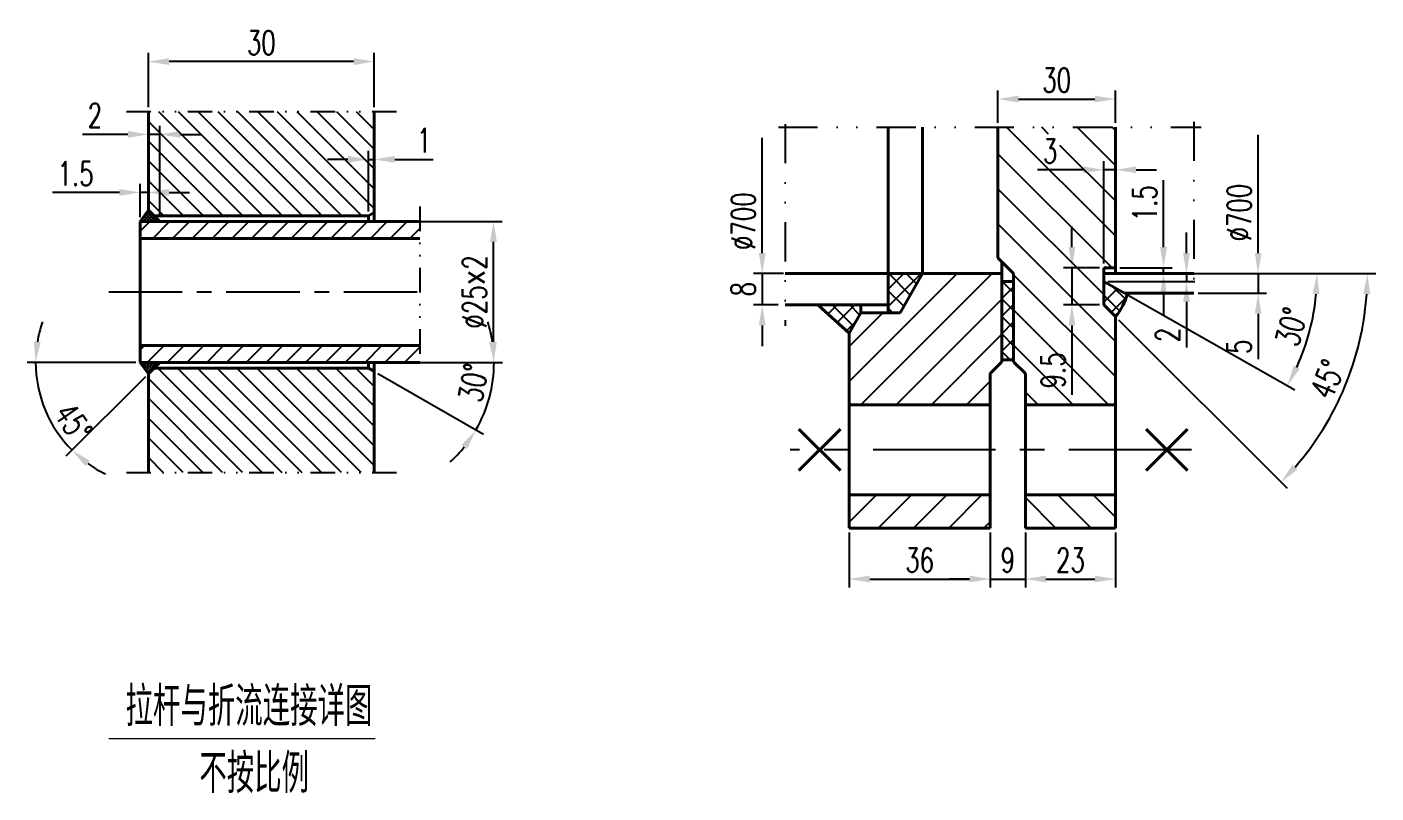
# Model space of a CAD drawing. Header units: millimetres. Extents: x -31412 to -3120, y -19513 to 5955.
# Drawn here: x -29184 to -27806, y -17842 to -17059 of the extents above; entities that cross this region are included whole.
import ezdxf

# ---------------------------------------------------------------- set-up
doc = ezdxf.new("R2010")
doc.units = ezdxf.units.MM
for name, pattern in [('CENTER', [2, 1.25, -0.25, 0.25, -0.25]), ('CENTERX2', [4, 2.5, -0.5, 0.5, -0.5]), ('DIVIDE', [1.25, 0.5, -0.25, 0, -0.25, 0, -0.25])]:
    doc.linetypes.add(name, pattern=pattern)
doc.layers.add('CEN', color=1, linetype='CENTER')
doc.layers.add('双点画线', color=3, linetype='DIVIDE')
for name, color, linetype, lineweight in [('文字层', 40, 'Continuous', 20), ('细线', 11, 'Continuous', 25), ('细线层', 11, 'Continuous', 25), ('边框+粗实线层', 2, 'Continuous', 40)]:
    doc.layers.add(name, color=color, linetype=linetype, lineweight=lineweight)
doc.styles.add('hztxt-0.8', font='romans.shx', dxfattribs={"width": 0.7, "bigfont": 'hztxt.shx'})
doc.dimstyles.new('装配图', dxfattribs={"dimscale": 7, "dimtxt": 3.5, "dimasz": 3, "dimexe": 1.25, "dimexo": 0.625, "dimgap": 1, "dimtad": 1, "dimdsep": 46, "dimtxsty": 'hztxt-0.8', "dimcen": 2.5, "dimadec": 0, "dimazin": 0, "dimtfac": 1, "dimtmove": 0, "dimatfit": 3, "dimfxl": 0, "dimarcsym": 0})

# ---------------------------------------------------------------- blocks, each defined once
blk = doc.blocks.new('*D77')
at = {"layer": 'Defpoints', "color": 0}
for p in [(-29068.2, -17402), (-28834.9, -17407.8), (-28782.5, -17402), (-28829.2, -17411.1), (-28715.2, -17449.3)]:
    blk.add_point(p, dxfattribs=at)
at = {"layer": '细线', "color": 0, "lineweight": -2}
for p, q in [((-28778.2, -17402), (-28698.1, -17402)), ((-28825.4, -17413.3), (-28717.7, -17475.4))]:
    blk.add_line(p, q, dxfattribs=at)
for start, end in [(8.7221, 17.4442), (330, 0), (312.5558, 321.2779)]:
    blk.add_arc((-28844.9, -17402), 138.1, start, end, dxfattribs=at)
at = {"layer": '细线', "color": 0}
for points in [[(-28704.9, -17380.8), (-28711.9, -17381.4), (-28706.8, -17402)], [(-28740.1, -17486.4), (-28734.3, -17490.4), (-28725.3, -17471.1)]]:
    blk.add_solid(points, dxfattribs=at)
at = {"layer": '细线', "color": 0, "insert": (-28727.9, -17422.8), "char_height": 24.5, "attachment_point": 5, "rotation": 79.9127, "style": 'hztxt-0.8'}
blk.add_mtext('30°', dxfattribs=at)
blk = doc.blocks.new('*D76')
at = {"layer": 'Defpoints', "color": 0}
for p in [(-29068.2, -17402), (-29048, -17402), (-28782.5, -17402), (-29059.6, -17413.5), (-29170.6, -17434.9)]:
    blk.add_point(p, dxfattribs=at)
at = {"layer": '细线', "color": 0, "lineweight": -2}
for p, q in [((-29072.6, -17402), (-29183.6, -17402)), ((-29062.7, -17416.6), (-29143.9, -17497.9))]:
    blk.add_line(p, q, dxfattribs=at)
for start, end in [(161.0063, 170.5031), (180, 225), (234.4969, 243.9937)]:
    blk.add_arc((-29048, -17402), 126.8, start, end, dxfattribs=at)
at = {"layer": '细线', "color": 0}
for points in [[(-29169.7, -17381.4), (-29176.6, -17380.8), (-29174.9, -17402)], [(-29124, -17508), (-29119.5, -17502.6), (-29137.7, -17491.7)]]:
    blk.add_solid(points, dxfattribs=at)
at = {"layer": '细线', "color": 0, "insert": (-29136.4, -17463.4), "char_height": 24.5, "attachment_point": 5, "rotation": 304.7601, "style": 'hztxt-0.8'}
blk.add_mtext('45°', dxfattribs=at)
blk = doc.blocks.new('*D75')
at = {"layer": 'Defpoints', "color": 0}
for p in [(-29059.6, -17169.1), (-29059.6, -17246.5), (-29048, -17258)]:
    blk.add_point(p, dxfattribs=at)
at = {"layer": '细线', "color": 0, "lineweight": -2}
for p, q in [((-29059.6, -17242.1), (-29059.6, -17160.3)), ((-29048, -17253.6), (-29048, -17160.3)), ((-29080.6, -17169.1), (-29127, -17169.1)), ((-29048, -17169.1), (-29059.6, -17169.1)), ((-29027, -17169.1), (-29006, -17169.1))]:
    blk.add_line(p, q, dxfattribs=at)
at = {"layer": '细线', "color": 0}
for points in [[(-29080.6, -17165.6), (-29080.6, -17172.6), (-29059.6, -17169.1)], [(-29027, -17165.6), (-29027, -17172.6), (-29048, -17169.1)]]:
    blk.add_solid(points, dxfattribs=at)
at = {"layer": '细线', "color": 0, "insert": (-29114.3, -17149.8), "char_height": 24.5, "attachment_point": 5, "style": 'hztxt-0.8'}
blk.add_mtext('2', dxfattribs=at)
blk = doc.blocks.new('*D74')
at = {"layer": 'Defpoints', "color": 0}
for p in [(-28829.2, -17194.6), (-28834.9, -17252.3), (-28829.2, -17248.9)]:
    blk.add_point(p, dxfattribs=at)
at = {"layer": '细线', "color": 0, "lineweight": -2}
for p, q in [((-28834.9, -17247.9), (-28834.9, -17185.8)), ((-28829.2, -17244.6), (-28829.2, -17185.8)), ((-28855.9, -17194.6), (-28876.9, -17194.6)), ((-28834.9, -17194.6), (-28829.2, -17194.6)), ((-28808.2, -17194.6), (-28769.1, -17194.6))]:
    blk.add_line(p, q, dxfattribs=at)
at = {"layer": '细线', "color": 0}
for points in [[(-28855.9, -17191.1), (-28855.9, -17198.1), (-28834.9, -17194.6)], [(-28808.2, -17191.1), (-28808.2, -17198.1), (-28829.2, -17194.6)]]:
    blk.add_solid(points, dxfattribs=at)
at = {"layer": '细线', "color": 0, "insert": (-28778.1, -17175.3), "char_height": 24.5, "attachment_point": 5, "style": 'hztxt-0.8'}
blk.add_mtext('1', dxfattribs=at)
blk = doc.blocks.new('*D68')
at = {"layer": 'Defpoints', "color": 0}
for p in [(-28823.6, -17258), (-28707.4, -17258), (-28823.6, -17402)]:
    blk.add_point(p, dxfattribs=at)
at = {"layer": '细线', "color": 0, "lineweight": -2}
for p, q in [((-28819.2, -17258), (-28698.6, -17258)), ((-28707.4, -17381), (-28707.4, -17279)), ((-28819.2, -17402), (-28698.6, -17402))]:
    blk.add_line(p, q, dxfattribs=at)
at = {"layer": '细线', "color": 0}
for points in [[(-28710.9, -17279), (-28703.9, -17279), (-28707.4, -17258)], [(-28710.9, -17381), (-28703.9, -17381), (-28707.4, -17402)]]:
    blk.add_solid(points, dxfattribs=at)
at = {"layer": '细线', "color": 0, "insert": (-28726.6, -17330), "char_height": 24.5, "attachment_point": 5, "rotation": 90, "style": 'hztxt-0.8'}
blk.add_mtext('%%c25{\\Ftxt.shx|c0;×}2', dxfattribs=at)
blk = doc.blocks.new('*D67')
at = {"layer": 'Defpoints', "color": 0}
for p in [(-29059.6, -17228.4), (-29059.6, -17246.5), (-29068.2, -17258)]:
    blk.add_point(p, dxfattribs=at)
at = {"layer": '细线', "color": 0, "lineweight": -2}
for p, q in [((-29089.2, -17228.4), (-29157.7, -17228.4)), ((-29068.2, -17253.6), (-29068.2, -17219.7)), ((-29059.6, -17228.4), (-29068.2, -17228.4)), ((-29059.6, -17242.1), (-29059.6, -17219.7)), ((-29038.6, -17228.4), (-29017.6, -17228.4))]:
    blk.add_line(p, q, dxfattribs=at)
at = {"layer": '细线', "color": 0}
for points in [[(-29089.2, -17224.9), (-29089.2, -17231.9), (-29068.2, -17228.4)], [(-29038.6, -17224.9), (-29038.6, -17231.9), (-29059.6, -17228.4)]]:
    blk.add_solid(points, dxfattribs=at)
at = {"layer": '细线', "color": 0, "insert": (-29134, -17209.2), "char_height": 24.5, "attachment_point": 5, "style": 'hztxt-0.8'}
blk.add_mtext('1.5', dxfattribs=at)
blk = doc.blocks.new('*D66')
at = {"layer": 'Defpoints', "color": 0}
for p in [(-29059.6, -17094.7), (-29059.6, -17145.7), (-28829.2, -17145.7)]:
    blk.add_point(p, dxfattribs=at)
at = {"layer": '细线', "color": 0, "lineweight": -2}
for p, q in [((-29059.6, -17141.3), (-29059.6, -17085.9)), ((-28829.2, -17141.3), (-28829.2, -17085.9)), ((-28850.2, -17094.7), (-29038.6, -17094.7))]:
    blk.add_line(p, q, dxfattribs=at)
at = {"layer": '细线', "color": 0}
for points in [[(-29038.6, -17091.2), (-29038.6, -17098.2), (-29059.6, -17094.7)], [(-28850.2, -17091.2), (-28850.2, -17098.2), (-28829.2, -17094.7)]]:
    blk.add_solid(points, dxfattribs=at)
at = {"layer": '细线', "color": 0, "insert": (-28944.4, -17075.4), "char_height": 24.5, "attachment_point": 5, "style": 'hztxt-0.8'}
blk.add_mtext('30', dxfattribs=at)
blk = doc.blocks.new('*D78')
at = {"layer": 'Defpoints', "color": 0}
for p in [(-28344.3, -17571.3), (-28200.3, -17571.3), (-28200.3, -17623.3)]:
    blk.add_point(p, dxfattribs=at)
at = {"layer": '细线层', "color": 0, "lineweight": -2}
for p, q in [((-28344.3, -17575.7), (-28344.3, -17632)), ((-28200.3, -17575.7), (-28200.3, -17632)), ((-28323.3, -17623.3), (-28221.3, -17623.3))]:
    blk.add_line(p, q, dxfattribs=at)
at = {"layer": '细线层', "color": 0}
for points in [[(-28323.3, -17619.8), (-28323.3, -17626.8), (-28344.3, -17623.3)], [(-28221.3, -17619.8), (-28221.3, -17626.8), (-28200.3, -17623.3)]]:
    blk.add_solid(points, dxfattribs=at)
at = {"layer": '细线层', "color": 0, "insert": (-28272.3, -17604), "char_height": 24.5, "attachment_point": 5, "style": 'hztxt-0.8'}
blk.add_mtext('36', dxfattribs=at)
blk = doc.blocks.new('*D79')
at = {"layer": 'Defpoints', "color": 0}
for p in [(-28164.3, -17571.3), (-28072.3, -17571.3), (-28072.3, -17623.3)]:
    blk.add_point(p, dxfattribs=at)
at = {"layer": '细线层', "color": 0, "lineweight": -2}
for p, q in [((-28164.3, -17575.7), (-28164.3, -17632)), ((-28072.3, -17575.7), (-28072.3, -17632)), ((-28143.3, -17623.3), (-28093.3, -17623.3))]:
    blk.add_line(p, q, dxfattribs=at)
at = {"layer": '细线层', "color": 0}
for points in [[(-28143.3, -17619.8), (-28143.3, -17626.8), (-28164.3, -17623.3)], [(-28093.3, -17619.8), (-28093.3, -17626.8), (-28072.3, -17623.3)]]:
    blk.add_solid(points, dxfattribs=at)
at = {"layer": '细线层', "color": 0, "insert": (-28118.3, -17604), "char_height": 24.5, "attachment_point": 5, "style": 'hztxt-0.8'}
blk.add_mtext('23', dxfattribs=at)
blk = doc.blocks.new('*D80')
at = {"layer": 'Defpoints', "color": 0}
for p in [(-28200.3, -17571.3), (-28164.3, -17571.3), (-28164.3, -17623.3)]:
    blk.add_point(p, dxfattribs=at)
at = {"layer": '细线层', "color": 0, "lineweight": -2}
for p, q in [((-28200.3, -17575.7), (-28200.3, -17632)), ((-28164.3, -17575.7), (-28164.3, -17632)), ((-28221.3, -17623.3), (-28242.3, -17623.3)), ((-28200.3, -17623.3), (-28164.3, -17623.3)), ((-28143.3, -17623.3), (-28122.3, -17623.3))]:
    blk.add_line(p, q, dxfattribs=at)
at = {"layer": '细线层', "color": 0}
for points in [[(-28221.3, -17619.8), (-28221.3, -17626.8), (-28200.3, -17623.3)], [(-28143.3, -17619.8), (-28143.3, -17626.8), (-28164.3, -17623.3)]]:
    blk.add_solid(points, dxfattribs=at)
at = {"layer": '细线层', "color": 0, "insert": (-28182.3, -17604), "char_height": 24.5, "attachment_point": 5, "style": 'hztxt-0.8'}
blk.add_mtext('9', dxfattribs=at)
blk = doc.blocks.new('*D81')
at = {"layer": 'Defpoints', "color": 0}
for p in [(-27977.4, -17311.3), (-27992.2, -17331.3), (-27926.7, -17331.3)]:
    blk.add_point(p, dxfattribs=at)
at = {"layer": '细线层', "color": 0, "lineweight": -2}
for p, q in [((-27926.7, -17290.3), (-27926.7, -17269.3)), ((-27973, -17311.3), (-27918, -17311.3)), ((-27926.7, -17311.3), (-27926.7, -17331.3)), ((-27987.8, -17331.3), (-27918, -17331.3)), ((-27926.7, -17352.3), (-27926.7, -17398.7))]:
    blk.add_line(p, q, dxfattribs=at)
at = {"layer": '细线层', "color": 0}
for points in [[(-27930.2, -17290.3), (-27923.2, -17290.3), (-27926.7, -17311.3)], [(-27930.2, -17352.3), (-27923.2, -17352.3), (-27926.7, -17331.3)]]:
    blk.add_solid(points, dxfattribs=at)
at = {"layer": '细线层', "color": 0, "insert": (-27946, -17386), "char_height": 24.5, "attachment_point": 5, "rotation": 90, "style": 'hztxt-0.8'}
blk.add_mtext('5', dxfattribs=at)
blk = doc.blocks.new('*D82')
at = {"layer": 'Defpoints', "color": 0}
for p in [(-28407, -17311.3), (-28433, -17343.3), (-28412.4, -17343.3)]:
    blk.add_point(p, dxfattribs=at)
at = {"layer": '细线层', "color": 0, "lineweight": -2}
for p, q in [((-28433, -17290.3), (-28433, -17269.3)), ((-28411.4, -17311.3), (-28441.8, -17311.3)), ((-28433, -17311.3), (-28433, -17343.3)), ((-28416.7, -17343.3), (-28441.8, -17343.3)), ((-28433, -17364.3), (-28433, -17385.3))]:
    blk.add_line(p, q, dxfattribs=at)
at = {"layer": '细线层', "color": 0}
for points in [[(-28436.5, -17290.3), (-28429.5, -17290.3), (-28433, -17311.3)], [(-28436.5, -17364.3), (-28429.5, -17364.3), (-28433, -17343.3)]]:
    blk.add_solid(points, dxfattribs=at)
at = {"layer": '细线层', "color": 0, "insert": (-28452.3, -17327.3), "char_height": 24.5, "attachment_point": 5, "rotation": 90, "style": 'hztxt-0.8'}
blk.add_mtext('8', dxfattribs=at)
blk = doc.blocks.new('*D83')
at = {"layer": 'Defpoints', "color": 0}
for p in [(-28072.3, -17133), (-28192.3, -17161.7), (-28072.3, -17161.7)]:
    blk.add_point(p, dxfattribs=at)
at = {"layer": '细线层', "color": 0, "lineweight": -2}
for p, q in [((-28192.3, -17157.4), (-28192.3, -17124.2)), ((-28171.3, -17133), (-28093.3, -17133)), ((-28072.3, -17157.4), (-28072.3, -17124.2))]:
    blk.add_line(p, q, dxfattribs=at)
at = {"layer": '细线层', "color": 0}
for points in [[(-28171.3, -17129.5), (-28171.3, -17136.5), (-28192.3, -17133)], [(-28093.3, -17129.5), (-28093.3, -17136.5), (-28072.3, -17133)]]:
    blk.add_solid(points, dxfattribs=at)
at = {"layer": '细线层', "color": 0, "insert": (-28132.3, -17113.7), "char_height": 24.5, "attachment_point": 5, "style": 'hztxt-0.8'}
blk.add_mtext('30', dxfattribs=at)
blk = doc.blocks.new('*D84')
at = {"layer": 'Defpoints', "color": 0}
for p in [(-28084.3, -17311.3), (-27992.2, -17311.3), (-28084.3, -17343.3), (-28072.3, -17355.3), (-27855.5, -17461.9)]:
    blk.add_point(p, dxfattribs=at)
at = {"layer": '细线层', "color": 0, "lineweight": -2}
for p, q in [((-27987.8, -17311.3), (-27806.4, -17311.3)), ((-28069.2, -17358.4), (-27897.1, -17530.5))]:
    blk.add_line(p, q, dxfattribs=at)
blk.add_arc((-28116.3, -17311.3), 301.2, 318.9951, 356.0049, dxfattribs=at)
at = {"layer": '细线层', "color": 0}
for points in [[(-27819.3, -17332.1), (-27812.3, -17332.4), (-27815.1, -17311.3)], [(-27886.4, -17511.3), (-27891.6, -17506.5), (-27903.3, -17524.3)]]:
    blk.add_solid(points, dxfattribs=at)
at = {"layer": '细线层', "color": 0, "insert": (-27855.8, -17419.2), "char_height": 24.5, "attachment_point": 5, "rotation": 67.5, "style": 'hztxt-0.8'}
blk.add_mtext('45°', dxfattribs=at)
blk = doc.blocks.new('*D85')
at = {"layer": 'Defpoints', "color": 0}
for p in [(-28084.3, -17311.3), (-27992.2, -17311.3), (-28084.3, -17319.3), (-28063.2, -17331.3), (-27880.2, -17389.6)]:
    blk.add_point(p, dxfattribs=at)
at = {"layer": '细线层', "color": 0, "lineweight": -2}
for p, q in [((-27987.8, -17311.3), (-27857.9, -17311.3)), ((-28059.4, -17333.4), (-27889.3, -17430.1))]:
    blk.add_line(p, q, dxfattribs=at)
blk.add_arc((-28098.4, -17311.3), 231.8, 335.5806, 354.8075, dxfattribs=at)
at = {"layer": '细线层', "color": 0}
for points in [[(-27871.1, -17332.1), (-27864.1, -17332.4), (-27866.6, -17311.3)], [(-27884.2, -17408.7), (-27890.5, -17405.5), (-27896.9, -17425.8)]]:
    blk.add_solid(points, dxfattribs=at)
at = {"layer": '细线层', "color": 0, "insert": (-27892.9, -17365.6), "char_height": 24.5, "attachment_point": 5, "rotation": 75.1941, "style": 'hztxt-0.8'}
blk.add_mtext('30°', dxfattribs=at)
blk = doc.blocks.new('*D86')
at = {"layer": 'Defpoints', "color": 0}
for p in [(-28084.3, -17305.3), (-28116.8, -17343.3), (-28084.3, -17343.3)]:
    blk.add_point(p, dxfattribs=at)
at = {"layer": '细线层', "color": 0, "lineweight": -2}
for p, q in [((-28116.8, -17284.3), (-28116.8, -17263.3)), ((-28088.7, -17305.3), (-28125.5, -17305.3)), ((-28116.8, -17305.3), (-28116.8, -17343.3)), ((-28088.7, -17343.3), (-28125.5, -17343.3)), ((-28116.8, -17364.3), (-28116.8, -17435.2))]:
    blk.add_line(p, q, dxfattribs=at)
at = {"layer": '细线层', "color": 0}
for points in [[(-28120.3, -17284.3), (-28113.3, -17284.3), (-28116.8, -17305.3)], [(-28120.3, -17364.3), (-28113.3, -17364.3), (-28116.8, -17343.3)]]:
    blk.add_solid(points, dxfattribs=at)
at = {"layer": '细线层', "color": 0, "insert": (-28136, -17410.2), "char_height": 24.5, "attachment_point": 5, "rotation": 90, "style": 'hztxt-0.8'}
blk.add_mtext('9.5', dxfattribs=at)
blk = doc.blocks.new('*D87')
at = {"layer": 'Defpoints', "color": 0}
for p in [(-28072.3, -17305.3), (-28072.3, -17311.3), (-28023.3, -17305.3)]:
    blk.add_point(p, dxfattribs=at)
at = {"layer": '细线层', "color": 0, "lineweight": -2}
for p, q in [((-28023.3, -17284.3), (-28023.3, -17215.8)), ((-28068, -17305.3), (-28014.5, -17305.3)), ((-28068, -17311.3), (-28014.5, -17311.3)), ((-28023.3, -17311.3), (-28023.3, -17305.3)), ((-28023.3, -17332.3), (-28023.3, -17353.3))]:
    blk.add_line(p, q, dxfattribs=at)
at = {"layer": '细线层', "color": 0}
for points in [[(-28026.8, -17284.3), (-28019.8, -17284.3), (-28023.3, -17305.3)], [(-28026.8, -17332.3), (-28019.8, -17332.3), (-28023.3, -17311.3)]]:
    blk.add_solid(points, dxfattribs=at)
at = {"layer": '细线层', "color": 0, "insert": (-28042.5, -17239.5), "char_height": 24.5, "attachment_point": 5, "rotation": 90, "style": 'hztxt-0.8'}
blk.add_mtext('1.5', dxfattribs=at)
blk = doc.blocks.new('*D88')
at = {"layer": 'Defpoints', "color": 0}
for p in [(-28084.3, -17205.3), (-28084.3, -17305.3), (-28072.3, -17305.3)]:
    blk.add_point(p, dxfattribs=at)
at = {"layer": '细线层', "color": 0, "lineweight": -2}
for p, q in [((-28084.3, -17300.9), (-28084.3, -17196.6)), ((-28072.3, -17300.9), (-28072.3, -17196.6)), ((-28105.3, -17205.3), (-28151.8, -17205.3)), ((-28072.3, -17205.3), (-28084.3, -17205.3)), ((-28051.3, -17205.3), (-28030.3, -17205.3))]:
    blk.add_line(p, q, dxfattribs=at)
at = {"layer": '细线层', "color": 0}
for points in [[(-28105.3, -17201.8), (-28105.3, -17208.8), (-28084.3, -17205.3)], [(-28051.3, -17201.8), (-28051.3, -17208.8), (-28072.3, -17205.3)]]:
    blk.add_solid(points, dxfattribs=at)
at = {"layer": '细线层', "color": 0, "insert": (-28139.1, -17186.1), "char_height": 24.5, "attachment_point": 5, "style": 'hztxt-0.8'}
blk.add_mtext('3', dxfattribs=at)
blk = doc.blocks.new('*D89')
at = {"layer": 'Defpoints', "color": 0}
for p in [(-28084.3, -17311.3), (-28084.3, -17319.3), (-27999.9, -17319.3)]:
    blk.add_point(p, dxfattribs=at)
at = {"layer": '细线层', "color": 0, "lineweight": -2}
for p, q in [((-27999.9, -17290.3), (-27999.9, -17269.3)), ((-28080, -17311.3), (-27991.2, -17311.3)), ((-27999.9, -17311.3), (-27999.9, -17319.3)), ((-28080, -17319.3), (-27991.2, -17319.3)), ((-27999.9, -17340.3), (-27999.9, -17386.7))]:
    blk.add_line(p, q, dxfattribs=at)
at = {"layer": '细线层', "color": 0}
for points in [[(-28003.4, -17290.3), (-27996.4, -17290.3), (-27999.9, -17311.3)], [(-28003.4, -17340.3), (-27996.4, -17340.3), (-27999.9, -17319.3)]]:
    blk.add_solid(points, dxfattribs=at)
at = {"layer": '细线层', "color": 0, "insert": (-28019.2, -17374), "char_height": 24.5, "attachment_point": 5, "rotation": 90, "style": 'hztxt-0.8'}
blk.add_mtext('2', dxfattribs=at)

msp = doc.modelspace()

# ---------------------------------------------------------------- hatches: boundary and pattern name
at = {"layer": '细线'}
h = msp.add_hatch(dxfattribs=at)
h.set_pattern_fill('ANSI31', color=256, scale=4.5, angle=90, style=0)
h.set_pattern_definition([(135, (-3589.179, -15914.445), (-10.102788, -10.102788), [])])
h.paths.add_polyline_path([(-28834.93, -17252.264), (-28829.17, -17248.939), (-28829.17, -17145.704), (-29059.57, -17145.704), (-29059.57, -17246.504), (-29053.81, -17252.264)])
h.paths.add_polyline_path([(-28829.17, -17514.344), (-28829.17, -17411.11), (-28834.93, -17407.784), (-29053.81, -17407.784), (-29059.57, -17413.544), (-29059.57, -17514.344)])
h = msp.add_hatch(dxfattribs=at)
h.set_pattern_fill('ANSI37', color=256, scale=0.75, style=0)
h.set_pattern_definition([(45, (-3589.1791, -15914.4446), (-1.68379802, 1.68379802), []), (135, (-3589.1791, -15914.4446), (-1.68379802, -1.68379802), [])])
h.paths.add_polyline_path([(-29059.57, -17246.504), (-29068.21, -17258.024), (-29048.05, -17258.024)])
h.paths.add_polyline_path([(-29048.05, -17402.024), (-29068.21, -17402.024), (-29059.57, -17413.544)])
h = msp.add_hatch(dxfattribs=at)
h.set_pattern_fill('ANSI31', color=256, scale=4.5, style=0)
h.set_pattern_definition([(45, (-3589.179, -15914.445), (-10.102788, 10.102788), [])])
h.paths.add_polyline_path([(-28782.536, -17275.304), (-28782.536, -17258.024), (-29068.21, -17258.024), (-29068.21, -17275.304)])
h.paths.add_polyline_path([(-28782.536, -17402.024), (-28782.536, -17384.744), (-29068.21, -17384.744), (-29068.21, -17402.024)])
at = {"layer": '细线层'}
h = msp.add_hatch(dxfattribs=at)
h.set_pattern_fill('ANSI37', color=256, scale=4, angle=90, style=0)
h.set_pattern_definition([(45, (-133670.538, 47500.527), (8.9802561, -8.9802561), []), (315, (-133670.538, 47500.527), (-8.9802561, -8.9802561), [])])
h.paths.add_polyline_path([(-28376.335, -17343.282), (-28332.335, -17343.282), (-28332.335, -17351.282), (-28344.335, -17372.066)])
h.paths.add_polyline_path([(-28304.335, -17311.282), (-28269.241, -17311.282), (-28292.335, -17351.282), (-28304.335, -17351.282)])
h.paths.add_polyline_path([(-28188.335, -17319.282), (-28176.335, -17319.282), (-28176.335, -17399.282), (-28188.335, -17399.282)])
h.paths.add_polyline_path([(-28084.335, -17319.282), (-28063.551, -17331.282), (-28060.384, -17331.282, -0.12370062), (-28072.335, -17355.282), (-28084.335, -17343.282)])

# ---------------------------------------------------------------- linework, layer by layer
at = {"layer": 'CEN', "linetype": 'CENTERX2', "ltscale": 30}
msp.add_line((-29100.122, -17330.024), (-28775.287, -17330.024), dxfattribs=at)
at = {"layer": 'CEN', "ltscale": 100}
msp.add_line((-27994.872, -17491.282), (-28404.335, -17491.282), dxfattribs=at)
at = {"layer": '双点画线', "ltscale": 50}
for p, q in [((-29082.116, -17145.704), (-28806.038, -17145.704)), ((-28782.536, -17242.81), (-28782.536, -17417.239)), ((-29082.116, -17514.344), (-28806.038, -17514.344))]:
    msp.add_line(p, q, dxfattribs=at)
at = {"layer": '双点画线', "ltscale": 80}
for p, q in [((-28409.707, -17158.605), (-28409.707, -17364.802)), ((-27992.202, -17156.13), (-27992.202, -17346.693)), ((-28416.481, -17161.74), (-27984.845, -17161.74))]:
    msp.add_line(p, q, dxfattribs=at)
at = {"layer": '文字层'}
msp.add_line((-29100.049, -17786.084), (-28828.039, -17786.084), dxfattribs=at)
at = {"layer": '细线层'}
for p, q in [((-28433.036, -17290.282), (-28433.036, -17172.491)), ((-28072.335, -17272.864), (-28183.46, -17161.74)), ((-28140.584, -17168.695), (-28147.539, -17161.74)), ((-28072.335, -17201.022), (-28111.618, -17161.74)), ((-28072.335, -17165.101), (-28075.696, -17161.74)), ((-27926.702, -17290.282), (-27926.702, -17169.7)), ((-28072.335, -17236.943), (-28128.998, -17180.28)), ((-28075.839, -17305.282), (-28192.335, -17188.785)), ((-28084.335, -17332.706), (-28192.335, -17224.706)), ((-28072.335, -17380.627), (-28192.335, -17260.627)), ((-28411.356, -17311.282), (-28441.786, -17311.282)), ((-28344.335, -17421.533), (-28234.084, -17311.282)), ((-28332.163, -17445.282), (-28198.163, -17311.282)), ((-28003.616, -17311.282), (-27917.952, -17311.282)), ((-28072.335, -17416.548), (-28176.335, -17312.548)), ((-28296.242, -17445.282), (-28188.335, -17337.375)), ((-28344.335, -17385.612), (-28310.005, -17351.282)), ((-28079.523, -17445.282), (-28176.335, -17348.469)), ((-28260.321, -17445.282), (-28188.335, -17373.296)), ((-28115.444, -17445.282), (-28176.335, -17384.39)), ((-28224.4, -17445.282), (-28200.335, -17421.217)), ((-28151.365, -17445.282), (-28164.335, -17432.312)), ((-28344.335, -17565.217), (-28316.4, -17537.282)), ((-28314.479, -17571.282), (-28280.479, -17537.282)), ((-28278.558, -17571.282), (-28244.558, -17537.282)), ((-28242.637, -17571.282), (-28208.637, -17537.282)), ((-28133.128, -17571.282), (-28164.335, -17540.075)), ((-28097.207, -17571.282), (-28131.207, -17537.282)), ((-28072.335, -17560.233), (-28095.286, -17537.282)), ((-28206.715, -17571.282), (-28200.335, -17564.901))]:
    msp.add_line(p, q, dxfattribs=at)
for points in [[(-28436.536, -17290.282), (-28429.536, -17290.282), (-28433.036, -17311.282)], [(-27930.202, -17290.282), (-27923.202, -17290.282), (-27926.702, -17311.282)]]:
    msp.add_solid(points, dxfattribs=at)
at = {"layer": '边框+粗实线层'}
for p, q in [((-29059.57, -17145.704), (-29059.57, -17246.504)), ((-28829.17, -17145.704), (-28829.17, -17258.024)), ((-28304.335, -17161.74), (-28304.335, -17311.282)), ((-28269.241, -17161.74), (-28269.241, -17311.282)), ((-28192.335, -17295.282), (-28192.335, -17161.74)), ((-28072.335, -17311.282), (-28072.335, -17161.74)), ((-29059.57, -17246.504), (-29059.57, -17210.785)), ((-29059.57, -17246.504), (-29068.21, -17258.024)), ((-29059.57, -17246.504), (-29048.05, -17258.024)), ((-29053.81, -17252.264), (-28834.93, -17252.264)), ((-28834.93, -17252.264), (-28829.17, -17248.939)), ((-28834.93, -17252.264), (-28834.93, -17258.024)), ((-29068.21, -17258.024), (-29068.21, -17402.024)), ((-29068.21, -17258.024), (-28782.536, -17258.024)), ((-29068.21, -17275.304), (-28782.536, -17275.304)), ((-28176.335, -17311.282), (-28192.335, -17295.282)), ((-28269.241, -17311.282), (-28409.707, -17311.282)), ((-28304.335, -17351.282), (-28304.335, -17311.282)), ((-28304.335, -17311.282), (-28269.241, -17311.282)), ((-28269.241, -17311.282), (-28292.335, -17351.282)), ((-28200.335, -17311.282), (-28269.241, -17311.282)), ((-28188.335, -17311.282), (-28200.335, -17311.282)), ((-28188.335, -17299.282), (-28188.335, -17401.282)), ((-28176.335, -17401.282), (-28176.335, -17311.282)), ((-28072.335, -17305.282), (-28084.335, -17305.282)), ((-28084.335, -17305.282), (-28084.335, -17343.282)), ((-27992.202, -17311.282), (-28084.335, -17311.282)), ((-28176.335, -17319.282), (-28188.335, -17319.282)), ((-28188.335, -17399.282), (-28188.335, -17319.282)), ((-28176.335, -17319.282), (-28176.335, -17399.282)), ((-28063.222, -17331.282), (-28084.335, -17319.282)), ((-27992.202, -17331.282), (-28063.222, -17331.282)), ((-28304.335, -17343.282), (-28409.707, -17343.282)), ((-28344.335, -17372.066), (-28376.335, -17343.282)), ((-28376.335, -17343.282), (-28332.335, -17343.282)), ((-28332.335, -17351.282), (-28344.335, -17372.066)), ((-28332.335, -17343.282), (-28332.335, -17351.282)), ((-28304.335, -17351.282), (-28332.335, -17351.282)), ((-28292.335, -17351.282), (-28304.335, -17351.282)), ((-28072.335, -17355.282), (-28084.335, -17343.282)), ((-28072.335, -17571.282), (-28072.335, -17355.282)), ((-28344.335, -17445.282), (-28344.335, -17372.066)), ((-29068.21, -17384.744), (-28782.536, -17384.744)), ((-29059.57, -17413.544), (-29068.21, -17402.024)), ((-29068.21, -17402.024), (-28782.536, -17402.024)), ((-29059.57, -17413.544), (-29048.05, -17402.024)), ((-29053.81, -17407.784), (-28834.93, -17407.784)), ((-28834.93, -17402.024), (-28834.93, -17407.784)), ((-28834.93, -17407.784), (-28829.17, -17411.11)), ((-28829.17, -17402.024), (-28829.17, -17514.344)), ((-28188.335, -17401.282), (-28200.335, -17413.282)), ((-28176.335, -17399.282), (-28188.335, -17399.282)), ((-28164.335, -17413.282), (-28176.335, -17401.282)), ((-29059.57, -17413.544), (-29059.57, -17514.344)), ((-28200.335, -17413.282), (-28200.335, -17445.282)), ((-28164.335, -17445.282), (-28164.335, -17413.282)), ((-28344.335, -17537.282), (-28344.335, -17445.282)), ((-28200.335, -17445.282), (-28344.335, -17445.282)), ((-28200.335, -17537.282), (-28200.335, -17445.282)), ((-28164.335, -17537.282), (-28164.335, -17445.282)), ((-28164.335, -17445.282), (-28072.335, -17445.282)), ((-28395.548, -17470.068), (-28353.122, -17512.495)), ((-28395.548, -17512.495), (-28353.122, -17470.068)), ((-28041.087, -17470.068), (-27998.661, -17512.495)), ((-28041.087, -17512.495), (-27998.661, -17470.068)), ((-28344.335, -17571.282), (-28344.335, -17537.282)), ((-28200.335, -17537.282), (-28344.335, -17537.282)), ((-28200.335, -17571.282), (-28200.335, -17537.282)), ((-28164.335, -17571.282), (-28164.335, -17537.282)), ((-28164.335, -17537.282), (-28072.335, -17537.282)), ((-28200.335, -17571.282), (-28344.335, -17571.282)), ((-28164.335, -17571.282), (-28072.335, -17571.282))]:
    msp.add_line(p, q, dxfattribs=at)
msp.add_arc((-28114.122, -17319.498), 55.014, 319.425097, 347.631902, dxfattribs=at)

# ---------------------------------------------------------------- texts
at = {"layer": '文字层', "style": 'hztxt-0.8', "width": 0.7}
for s, p in [('拉杆与折流连接详图', (-29083.011, -17773.478)), ('不按比例', (-29007.665, -17841.843))]:
    msp.add_text(s, height=40, dxfattribs=at).set_placement(p)
at = {"layer": '细线层', "char_height": 24.5, "attachment_point": 5, "rotation": 90, "style": 'hztxt-0.8'}
for insert in [(-27945.952, -17248.987), (-28452.286, -17257.781)]:
    msp.add_mtext('%%c700', dxfattribs=dict(at, insert=insert))

# ---------------------------------------------------------------- dimensions: what is measured, and where the dimension line sits
at = {"layer": '细线'}
dim = msp.add_linear_dim(base=(-29059.57, -17094.677), p1=(-28829.17, -17145.704), p2=(-29059.57, -17145.704), text='30', dimstyle='装配图', dxfattribs=at)
dim.commit()
dim.dimension.update_dxf_attribs({"geometry": '*D66', "text_midpoint": (-28944.37, -17075.427)})
for base, p1, p2, angle, text, picture, middle in [((-29059.57, -17169.091), (-29048.05, -17258.024), (-29059.57, -17246.504), 180, '2', '*D75', (-29114.286, -17169.091)), ((-28829.17, -17194.553), (-28834.93, -17252.264), (-28829.17, -17248.939), 180, '1', '*D74', (-28778.128, -17194.553)), ((-29059.57, -17228.45), (-29068.21, -17258.024), (-29059.57, -17246.504), 180, '1.5', '*D67', (-29133.951, -17228.45)), ((-28707.384, -17258.024), (-28823.578, -17402.024), (-28823.578, -17258.024), 90, '%%c25{\\Ftxt.shx|c0;×}2', '*D68', (-28707.384, -17330.024))]:
    dim = msp.add_linear_dim(base=base, p1=p1, p2=p2, angle=angle, text=text, dimstyle='装配图', dxfattribs=at)
    dim.commit()
    dim.dimension.update_dxf_attribs({"geometry": picture, "text_midpoint": middle, "dimtype": 160})
for base, line1, line2, picture, middle in [((-29170.568, -17434.853), ((-29059.57, -17413.544), (-29048.05, -17402.024)), ((-29068.21, -17402.024), (-28782.536, -17402.024)), '*D76', (-29152.255, -17474.341)), ((-28715.151, -17449.251), ((-29068.21, -17402.024), (-28782.536, -17402.024)), ((-28834.93, -17407.784), (-28829.17, -17411.11)), '*D77', (-28708.958, -17426.209))]:
    dim = msp.add_angular_dim_2l(base=base, line1=line1, line2=line2, dimstyle='装配图', dxfattribs=at)
    dim.commit()
    dim.dimension.update_dxf_attribs({"geometry": picture, "text_midpoint": middle, "dimtype": 162})
at = {"layer": '细线层'}
for base, p1, p2, text, picture, middle in [((-28072.335, -17132.993), (-28192.335, -17161.74), (-28072.335, -17161.74), '30', '*D83', (-28132.335, -17113.743)), ((-28084.335, -17205.331), (-28072.335, -17305.282), (-28084.335, -17305.282), '3', '*D88', (-28139.052, -17186.081)), ((-28200.335, -17623.291), (-28344.335, -17571.282), (-28200.335, -17571.282), '36', '*D78', (-28272.335, -17604.041)), ((-28164.335, -17623.291), (-28200.335, -17571.282), (-28164.335, -17571.282), '9', '*D80', (-28182.335, -17604.041)), ((-28072.335, -17623.291), (-28164.335, -17571.282), (-28072.335, -17571.282), '23', '*D79', (-28118.335, -17604.041))]:
    dim = msp.add_linear_dim(base=base, p1=p1, p2=p2, text=text, dimstyle='装配图', dxfattribs=at)
    dim.commit()
    dim.dimension.update_dxf_attribs({"geometry": picture, "text_midpoint": middle})
for base, p1, p2, text, picture, middle in [((-28023.277, -17305.282), (-28072.335, -17311.282), (-28072.335, -17305.282), '1.5', '*D87', (-28042.527, -17239.54)), ((-28433.036, -17343.282), (-28406.981, -17311.282), (-28412.357, -17343.282), '8', '*D82', (-28452.286, -17327.282)), ((-28116.757, -17343.282), (-28084.335, -17305.282), (-28084.335, -17343.282), '9.5', '*D86', (-28136.007, -17410.248)), ((-27999.906, -17319.282), (-28084.335, -17311.282), (-28084.335, -17319.282), '2', '*D89', (-28019.156, -17373.998)), ((-27926.702, -17331.282), (-27977.401, -17311.282), (-27992.202, -17331.282), '5', '*D81', (-27945.952, -17385.998))]:
    dim = msp.add_linear_dim(base=base, p1=p1, p2=p2, angle=90, text=text, dimstyle='装配图', dxfattribs=at)
    dim.commit()
    dim.dimension.update_dxf_attribs({"geometry": picture, "text_midpoint": middle})
for base, line2, picture, middle in [((-27855.46, -17461.898), ((-28072.335, -17355.282), (-28084.335, -17343.282)), '*D84', (-27855.817, -17419.192)), ((-27880.232, -17389.578), ((-28063.222, -17331.282), (-28084.335, -17319.282)), '*D85', (-27892.916, -17365.598))]:
    dim = msp.add_angular_dim_2l(base=base, line1=((-27992.202, -17311.282), (-28084.335, -17311.282)), line2=line2, dimstyle='装配图', dxfattribs=at)
    dim.commit()
    dim.dimension.update_dxf_attribs({"geometry": picture, "text_midpoint": middle})

doc.saveas('drawing.dxf')
